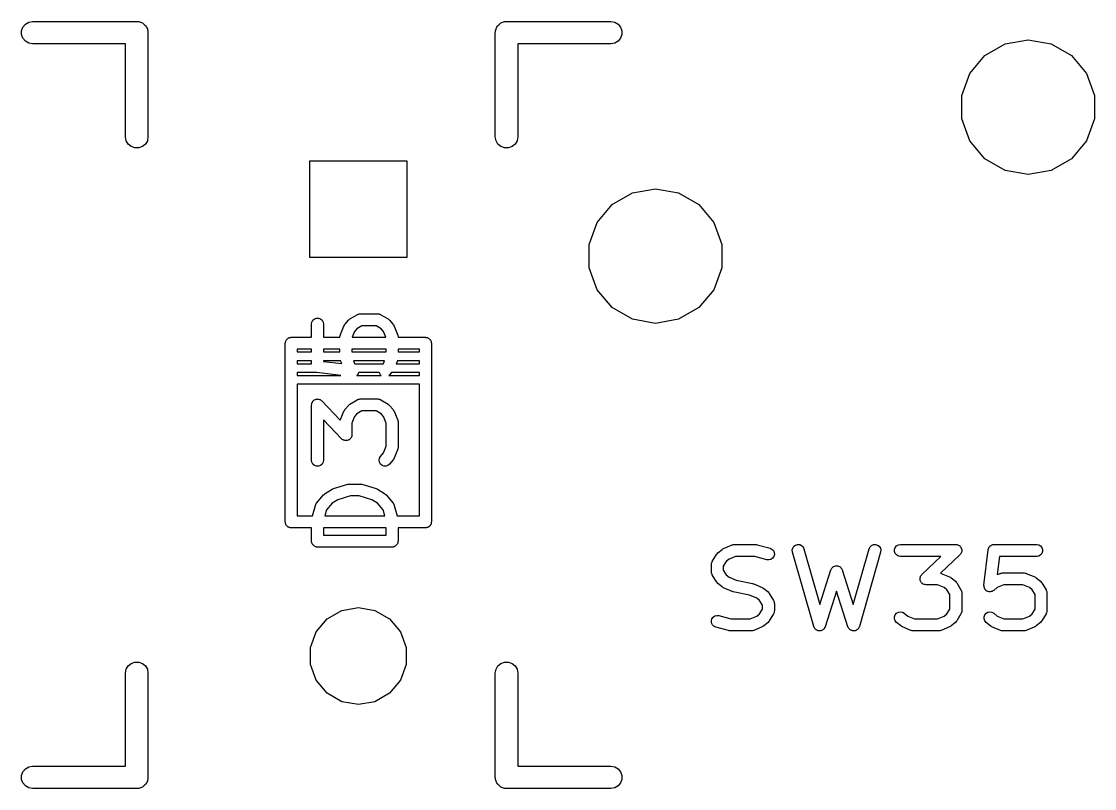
# Model space of a CAD drawing. Extents: x 47 to 330, y -254 to -153.
# Drawn here: x 171.26 to 189.54, y -206.54 to -193.46 of the extents above; entities that cross this region are included whole.
import ezdxf

# ---------------------------------------------------------------- set-up
doc = ezdxf.new("R2010")
doc.units = 0
doc.header["$MEASUREMENT"] = 0
doc.layers.add('BLACK', color=7, linetype='CONTINUOUS')

msp = doc.modelspace()

# ---------------------------------------------------------------- linework, layer by layer
at = {"layer": 'Black'}
for p, q in [((171.382, -193.471), (171.447, -193.459)), ((171.447, -193.459), (173.225, -193.459)), ((173.225, -193.459), (173.241, -193.462)), ((173.241, -193.462), (173.258, -193.462)), ((173.258, -193.462), (173.274, -193.468)), ((179.476, -193.468), (179.492, -193.462)), ((179.492, -193.462), (179.509, -193.462)), ((179.509, -193.462), (179.525, -193.459)), ((179.525, -193.459), (181.303, -193.459)), ((181.303, -193.459), (181.368, -193.471)), ((171.259, -193.617), (171.282, -193.555)), ((171.259, -193.683), (171.259, -193.617)), ((171.282, -193.555), (171.325, -193.504)), ((171.325, -193.504), (171.382, -193.471)), ((173.274, -193.468), (173.29, -193.471)), ((173.29, -193.471), (173.305, -193.479)), ((173.305, -193.479), (173.32, -193.485)), ((173.32, -193.485), (173.333, -193.496)), ((173.333, -193.496), (173.347, -193.504)), ((173.347, -193.504), (173.358, -193.517)), ((173.358, -193.517), (173.371, -193.528)), ((173.371, -193.528), (173.379, -193.542)), ((173.379, -193.542), (173.39, -193.555)), ((173.39, -193.555), (173.396, -193.57)), ((173.396, -193.57), (173.404, -193.585)), ((173.404, -193.585), (173.407, -193.601)), ((173.407, -193.601), (173.413, -193.617)), ((173.413, -193.617), (173.413, -193.634)), ((173.413, -193.634), (173.415, -193.65)), ((179.334, -193.65), (179.337, -193.634)), ((179.337, -193.617), (179.343, -193.601)), ((179.337, -193.634), (179.337, -193.617)), ((179.343, -193.601), (179.346, -193.585)), ((179.346, -193.585), (179.354, -193.57)), ((179.354, -193.57), (179.36, -193.555)), ((179.36, -193.555), (179.371, -193.542)), ((179.371, -193.542), (179.379, -193.528)), ((179.379, -193.528), (179.392, -193.517)), ((179.392, -193.517), (179.403, -193.504)), ((179.403, -193.504), (179.417, -193.496)), ((179.417, -193.496), (179.43, -193.485)), ((179.43, -193.485), (179.445, -193.479)), ((179.445, -193.479), (179.46, -193.471)), ((179.46, -193.471), (179.476, -193.468)), ((181.368, -193.471), (181.425, -193.504)), ((181.425, -193.504), (181.468, -193.555)), ((181.468, -193.555), (181.491, -193.617)), ((181.491, -193.617), (181.491, -193.683)), ((171.282, -193.745), (171.259, -193.683)), ((171.325, -193.796), (171.282, -193.745)), ((171.382, -193.829), (171.325, -193.796)), ((171.447, -193.84), (171.382, -193.829)), ((173.415, -193.65), (173.415, -195.428)), ((179.334, -195.428), (179.334, -193.65)), ((181.368, -193.829), (181.303, -193.84)), ((181.425, -193.796), (181.368, -193.829)), ((181.468, -193.745), (181.425, -193.796)), ((181.491, -193.683), (181.468, -193.745)), ((188.023, -193.842), (188.415, -193.773)), ((188.415, -193.773), (188.807, -193.842)), ((173.034, -193.84), (171.447, -193.84)), ((173.034, -195.428), (173.034, -193.84)), ((181.303, -193.84), (179.715, -193.84)), ((179.715, -193.84), (179.715, -195.428)), ((187.677, -194.041), (188.023, -193.842)), ((188.807, -193.842), (189.153, -194.041)), ((187.421, -194.346), (187.677, -194.041)), ((189.153, -194.041), (189.409, -194.346)), ((187.285, -194.721), (187.421, -194.346)), ((189.409, -194.346), (189.545, -194.721)), ((187.285, -195.119), (187.285, -194.721)), ((189.545, -194.721), (189.545, -195.119)), ((187.421, -195.494), (187.285, -195.119)), ((189.545, -195.119), (189.409, -195.494)), ((173.046, -195.493), (173.034, -195.428)), ((173.415, -195.428), (173.404, -195.493)), ((179.346, -195.493), (179.334, -195.428)), ((179.715, -195.428), (179.704, -195.493)), ((173.079, -195.55), (173.046, -195.493)), ((173.13, -195.593), (173.079, -195.55)), ((173.192, -195.616), (173.13, -195.593)), ((173.258, -195.616), (173.192, -195.616)), ((173.32, -195.593), (173.258, -195.616)), ((173.371, -195.55), (173.32, -195.593)), ((173.404, -195.493), (173.371, -195.55)), ((179.379, -195.55), (179.346, -195.493)), ((179.43, -195.593), (179.379, -195.55)), ((179.492, -195.616), (179.43, -195.593)), ((179.558, -195.616), (179.492, -195.616)), ((179.62, -195.593), (179.558, -195.616)), ((179.671, -195.55), (179.62, -195.593)), ((179.704, -195.493), (179.671, -195.55)), ((187.677, -195.799), (187.421, -195.494)), ((189.409, -195.494), (189.153, -195.799)), ((176.174, -197.486), (176.174, -195.834)), ((176.174, -195.834), (177.826, -195.834)), ((177.826, -195.834), (177.826, -197.486)), ((188.023, -195.998), (187.677, -195.799)), ((189.153, -195.799), (188.807, -195.998)), ((188.415, -196.067), (188.023, -195.998)), ((188.807, -195.998), (188.415, -196.067)), ((181.327, -196.581), (181.673, -196.382)), ((181.673, -196.382), (182.065, -196.313)), ((182.065, -196.313), (182.457, -196.382)), ((182.457, -196.382), (182.803, -196.581)), ((181.071, -196.886), (181.327, -196.581)), ((182.803, -196.581), (183.059, -196.886)), ((180.935, -197.261), (181.071, -196.886)), ((183.059, -196.886), (183.195, -197.261)), ((180.935, -197.659), (180.935, -197.261)), ((183.195, -197.261), (183.195, -197.659)), ((177.826, -197.486), (176.174, -197.486)), ((181.071, -198.034), (180.935, -197.659)), ((183.195, -197.659), (183.059, -198.034)), ((181.327, -198.339), (181.071, -198.034)), ((183.059, -198.034), (182.803, -198.339)), ((181.673, -198.538), (181.327, -198.339)), ((182.803, -198.339), (182.457, -198.538)), ((176.203, -198.619), (176.209, -198.585)), ((176.209, -198.585), (176.227, -198.554)), ((176.227, -198.554), (176.254, -198.531)), ((176.254, -198.531), (176.287, -198.519)), ((176.287, -198.519), (176.322, -198.519)), ((176.322, -198.519), (176.355, -198.531)), ((176.355, -198.531), (176.382, -198.554)), ((176.382, -198.554), (176.4, -198.585)), ((176.4, -198.585), (176.406, -198.619)), ((176.771, -198.627), (176.831, -198.554)), ((176.831, -198.554), (176.844, -198.543)), ((176.844, -198.543), (176.857, -198.532)), ((176.857, -198.532), (176.978, -198.46)), ((176.978, -198.46), (176.987, -198.456)), ((176.987, -198.456), (176.995, -198.451)), ((176.995, -198.451), (177.003, -198.45)), ((177.003, -198.45), (177.011, -198.447)), ((177.011, -198.447), (177.021, -198.447)), ((177.021, -198.447), (177.03, -198.445)), ((177.03, -198.445), (177.333, -198.445)), ((177.333, -198.445), (177.342, -198.447)), ((177.342, -198.447), (177.352, -198.447)), ((177.352, -198.447), (177.359, -198.45)), ((177.359, -198.45), (177.367, -198.451)), ((177.367, -198.451), (177.376, -198.456)), ((177.376, -198.456), (177.385, -198.46)), ((177.385, -198.46), (177.506, -198.532)), ((177.506, -198.532), (177.519, -198.543)), ((177.519, -198.543), (177.532, -198.554)), ((177.532, -198.554), (177.592, -198.627)), ((182.065, -198.607), (181.673, -198.538)), ((182.457, -198.538), (182.065, -198.607)), ((176.203, -198.844), (176.203, -198.619)), ((176.406, -198.619), (176.406, -198.844)), ((176.695, -198.798), (176.755, -198.653)), ((176.755, -198.653), (176.763, -198.64)), ((176.763, -198.64), (176.771, -198.627)), ((176.937, -198.745), (176.895, -198.844)), ((176.976, -198.698), (176.937, -198.745)), ((177.058, -198.648), (176.976, -198.698)), ((177.304, -198.648), (177.058, -198.648)), ((177.387, -198.698), (177.304, -198.648)), ((177.426, -198.745), (177.387, -198.698)), ((177.467, -198.844), (177.426, -198.745)), ((177.592, -198.627), (177.6, -198.64)), ((177.6, -198.64), (177.608, -198.653)), ((177.608, -198.653), (177.668, -198.798)), ((175.755, -198.946), (175.757, -198.937)), ((175.755, -201.994), (175.755, -198.946)), ((175.757, -198.928), (175.76, -198.92)), ((175.757, -198.937), (175.757, -198.928)), ((175.76, -198.92), (175.762, -198.911)), ((175.762, -198.911), (175.766, -198.904)), ((175.766, -198.904), (175.769, -198.895)), ((175.769, -198.895), (175.775, -198.888)), ((175.775, -198.888), (175.779, -198.881)), ((175.779, -198.881), (175.786, -198.875)), ((175.786, -198.875), (175.792, -198.868)), ((175.792, -198.868), (175.799, -198.864)), ((175.799, -198.864), (175.806, -198.858)), ((175.806, -198.858), (175.815, -198.855)), ((175.815, -198.855), (175.822, -198.851)), ((175.822, -198.851), (175.831, -198.849)), ((175.831, -198.849), (175.839, -198.846)), ((175.839, -198.846), (175.848, -198.846)), ((175.848, -198.846), (175.857, -198.844)), ((175.857, -198.844), (176.203, -198.844)), ((176.406, -198.844), (176.687, -198.844)), ((176.687, -198.832), (176.69, -198.818)), ((176.687, -198.835), (176.687, -198.832)), ((176.687, -198.837), (176.687, -198.835)), ((176.687, -198.844), (176.687, -198.837)), ((176.69, -198.818), (176.693, -198.802)), ((176.693, -198.802), (176.694, -198.8)), ((176.694, -198.8), (176.695, -198.798)), ((176.895, -198.844), (177.467, -198.844)), ((177.668, -198.798), (177.669, -198.8)), ((177.669, -198.8), (177.67, -198.802)), ((177.67, -198.802), (177.673, -198.818)), ((177.673, -198.818), (177.676, -198.832)), ((177.676, -198.832), (177.676, -198.835)), ((177.676, -198.835), (177.676, -198.837)), ((177.676, -198.837), (177.676, -198.844)), ((177.676, -198.844), (178.143, -198.844)), ((178.143, -198.844), (178.152, -198.846)), ((178.152, -198.846), (178.161, -198.846)), ((178.161, -198.846), (178.169, -198.849)), ((178.169, -198.849), (178.178, -198.851)), ((178.178, -198.851), (178.185, -198.855)), ((178.185, -198.855), (178.194, -198.858)), ((178.194, -198.858), (178.201, -198.864)), ((178.201, -198.864), (178.208, -198.868)), ((178.208, -198.868), (178.214, -198.875)), ((178.214, -198.875), (178.221, -198.881)), ((178.221, -198.881), (178.225, -198.888)), ((178.225, -198.888), (178.231, -198.895)), ((178.231, -198.895), (178.234, -198.904)), ((178.234, -198.904), (178.238, -198.911)), ((178.238, -198.911), (178.24, -198.92)), ((178.24, -198.92), (178.243, -198.928)), ((178.243, -198.928), (178.243, -198.937)), ((178.243, -198.937), (178.245, -198.946)), ((178.245, -198.946), (178.245, -201.994)), ((176.203, -199.048), (175.959, -199.048)), ((175.959, -199.048), (175.959, -199.095)), ((175.959, -199.095), (176, -199.095)), ((176, -199.095), (176.203, -199.095)), ((176.203, -199.095), (176.203, -199.048)), ((176.406, -199.048), (176.406, -199.095)), ((176.687, -199.048), (176.406, -199.048)), ((176.406, -199.095), (176.687, -199.095)), ((176.687, -199.095), (176.687, -199.048)), ((176.89, -199.048), (176.89, -199.095)), ((177.473, -199.048), (176.89, -199.048)), ((176.89, -199.095), (177.473, -199.095)), ((177.473, -199.095), (177.473, -199.048)), ((177.676, -199.048), (177.676, -199.095)), ((178.041, -199.048), (177.676, -199.048)), ((177.676, -199.095), (178.041, -199.095)), ((178.041, -199.095), (178.041, -199.048)), ((176, -199.245), (175.959, -199.245)), ((175.959, -199.245), (175.959, -199.295)), ((175.959, -199.295), (176.203, -199.295)), ((176.203, -199.245), (176, -199.245)), ((176.203, -199.295), (176.203, -199.245)), ((176.406, -199.245), (176.406, -199.255)), ((176.697, -199.245), (176.406, -199.245)), ((176.406, -199.255), (176.717, -199.292)), ((176.717, -199.292), (176.697, -199.245)), ((176.917, -199.245), (176.937, -199.292)), ((177.446, -199.245), (176.917, -199.245)), ((176.937, -199.292), (176.939, -199.295)), ((176.939, -199.295), (177.424, -199.295)), ((177.424, -199.295), (177.426, -199.292)), ((177.426, -199.292), (177.446, -199.245)), ((177.666, -199.245), (177.645, -199.295)), ((177.645, -199.295), (178.041, -199.295)), ((178.041, -199.245), (177.666, -199.245)), ((178.041, -199.295), (178.041, -199.245)), ((175.959, -199.445), (175.959, -199.495)), ((176.286, -199.445), (175.959, -199.445)), ((175.959, -199.495), (176.701, -199.495)), ((176.287, -199.445), (176.286, -199.445)), ((176.29, -199.445), (176.287, -199.445)), ((176.292, -199.446), (176.29, -199.445)), ((176.701, -199.495), (176.292, -199.446)), ((176.976, -199.493), (176.973, -199.495)), ((176.973, -199.495), (177.39, -199.495)), ((176.987, -199.483), (176.976, -199.493)), ((176.988, -199.481), (176.987, -199.483)), ((176.991, -199.479), (176.988, -199.481)), ((176.997, -199.465), (176.991, -199.479)), ((177.005, -199.453), (176.997, -199.465)), ((177.007, -199.447), (177.005, -199.45)), ((177.005, -199.45), (177.005, -199.453)), ((177.007, -199.445), (177.007, -199.447)), ((177.357, -199.445), (177.007, -199.445)), ((177.358, -199.453), (177.357, -199.445)), ((177.376, -199.483), (177.358, -199.453)), ((177.39, -199.495), (177.376, -199.483)), ((177.532, -199.483), (177.517, -199.495)), ((177.517, -199.495), (178.041, -199.495)), ((177.563, -199.445), (177.532, -199.483)), ((178.041, -199.445), (177.563, -199.445)), ((178.041, -199.495), (178.041, -199.445)), ((175.959, -199.645), (175.959, -201.892)), ((178.041, -199.645), (175.959, -199.645)), ((178.041, -201.892), (178.041, -199.645)), ((176.203, -199.998), (176.205, -199.984)), ((176.203, -200.942), (176.203, -199.998)), ((176.205, -199.984), (176.207, -199.97)), ((176.207, -199.97), (176.208, -199.967)), ((176.208, -199.967), (176.209, -199.964)), ((176.209, -199.964), (176.216, -199.951)), ((176.216, -199.951), (176.223, -199.938)), ((176.223, -199.938), (176.225, -199.936)), ((176.225, -199.936), (176.227, -199.933)), ((176.227, -199.933), (176.238, -199.924)), ((176.238, -199.924), (176.248, -199.914)), ((176.248, -199.914), (176.251, -199.912)), ((176.251, -199.912), (176.254, -199.91)), ((176.254, -199.91), (176.267, -199.905)), ((176.267, -199.905), (176.281, -199.9)), ((176.281, -199.9), (176.284, -199.899)), ((176.284, -199.899), (176.287, -199.898)), ((176.287, -199.898), (176.301, -199.898)), ((176.301, -199.898), (176.316, -199.897)), ((176.316, -199.897), (176.319, -199.898)), ((176.319, -199.898), (176.322, -199.898)), ((176.322, -199.898), (176.336, -199.903)), ((176.336, -199.903), (176.35, -199.907)), ((176.35, -199.907), (176.352, -199.909)), ((176.352, -199.909), (176.355, -199.91)), ((176.355, -199.91), (176.366, -199.92)), ((176.366, -199.92), (176.378, -199.928)), ((176.378, -199.928), (176.692, -200.258)), ((176.771, -200.078), (176.831, -200.006)), ((176.831, -200.006), (176.844, -199.995)), ((176.844, -199.995), (176.857, -199.984)), ((176.857, -199.984), (176.978, -199.911)), ((176.978, -199.911), (176.987, -199.908)), ((176.987, -199.908), (176.995, -199.903)), ((176.995, -199.903), (177.003, -199.901)), ((177.003, -199.901), (177.011, -199.899)), ((177.011, -199.899), (177.021, -199.898)), ((177.021, -199.898), (177.03, -199.897)), ((177.03, -199.897), (177.333, -199.897)), ((177.333, -199.897), (177.342, -199.898)), ((177.342, -199.898), (177.352, -199.899)), ((177.352, -199.899), (177.359, -199.901)), ((177.359, -199.901), (177.367, -199.903)), ((177.367, -199.903), (177.376, -199.908)), ((177.376, -199.908), (177.385, -199.911)), ((177.385, -199.911), (177.506, -199.984)), ((177.506, -199.984), (177.519, -199.995)), ((177.519, -199.995), (177.532, -200.006)), ((177.532, -200.006), (177.592, -200.078)), ((176.695, -200.249), (176.755, -200.104)), ((176.755, -200.104), (176.763, -200.092)), ((176.763, -200.092), (176.771, -200.078)), ((176.937, -200.197), (176.89, -200.309)), ((176.976, -200.149), (176.937, -200.197)), ((177.058, -200.1), (176.976, -200.149)), ((177.304, -200.1), (177.058, -200.1)), ((177.387, -200.149), (177.304, -200.1)), ((177.426, -200.197), (177.387, -200.149)), ((177.473, -200.309), (177.426, -200.197)), ((177.592, -200.078), (177.6, -200.092)), ((177.6, -200.092), (177.608, -200.104)), ((177.608, -200.104), (177.668, -200.249)), ((176.715, -200.576), (176.406, -200.252)), ((176.406, -200.252), (176.406, -200.942)), ((176.692, -200.258), (176.693, -200.254)), ((176.693, -200.254), (176.694, -200.252)), ((176.694, -200.252), (176.695, -200.249)), ((176.89, -200.309), (176.89, -200.506)), ((177.473, -200.704), (177.473, -200.309)), ((177.668, -200.249), (177.669, -200.252)), ((177.669, -200.252), (177.67, -200.254)), ((177.67, -200.254), (177.673, -200.269)), ((177.673, -200.269), (177.676, -200.284)), ((177.676, -200.284), (177.676, -200.286)), ((177.676, -200.286), (177.676, -200.289)), ((177.676, -200.289), (177.676, -200.724)), ((176.726, -200.585), (176.715, -200.576)), ((176.738, -200.594), (176.726, -200.585)), ((176.741, -200.595), (176.738, -200.594)), ((176.743, -200.597), (176.741, -200.595)), ((176.757, -200.601), (176.743, -200.597)), ((176.839, -200.594), (176.826, -200.599)), ((176.842, -200.592), (176.839, -200.594)), ((176.845, -200.591), (176.842, -200.592)), ((176.855, -200.581), (176.845, -200.591)), ((176.866, -200.572), (176.855, -200.581)), ((176.868, -200.569), (176.866, -200.572)), ((176.87, -200.567), (176.868, -200.569)), ((176.877, -200.554), (176.87, -200.567)), ((176.884, -200.541), (176.877, -200.554)), ((176.886, -200.535), (176.884, -200.538)), ((176.884, -200.538), (176.884, -200.541)), ((176.887, -200.521), (176.886, -200.535)), ((176.89, -200.506), (176.887, -200.521)), ((176.771, -200.606), (176.757, -200.601)), ((176.774, -200.606), (176.771, -200.606)), ((176.777, -200.607), (176.774, -200.606)), ((176.791, -200.606), (176.777, -200.607)), ((176.806, -200.606), (176.791, -200.606)), ((176.809, -200.605), (176.806, -200.606)), ((176.812, -200.605), (176.809, -200.605)), ((176.826, -200.599), (176.812, -200.605)), ((177.426, -200.816), (177.473, -200.704)), ((177.668, -200.763), (177.608, -200.908)), ((177.669, -200.761), (177.668, -200.763)), ((177.67, -200.759), (177.669, -200.761)), ((177.673, -200.744), (177.67, -200.759)), ((177.676, -200.729), (177.673, -200.744)), ((177.676, -200.724), (177.676, -200.726)), ((177.676, -200.726), (177.676, -200.729)), ((176.209, -200.976), (176.203, -200.942)), ((176.406, -200.942), (176.4, -200.976)), ((177.352, -200.942), (177.358, -200.907)), ((177.358, -200.977), (177.352, -200.942)), ((177.358, -200.907), (177.376, -200.877)), ((177.376, -200.877), (177.426, -200.816)), ((177.592, -200.934), (177.532, -201.007)), ((177.6, -200.921), (177.592, -200.934)), ((177.608, -200.908), (177.6, -200.921)), ((176.227, -201.007), (176.209, -200.976)), ((176.254, -201.03), (176.227, -201.007)), ((176.287, -201.042), (176.254, -201.03)), ((176.322, -201.042), (176.287, -201.042)), ((176.355, -201.03), (176.322, -201.042)), ((176.382, -201.007), (176.355, -201.03)), ((176.4, -200.976), (176.382, -201.007)), ((177.376, -201.007), (177.358, -200.977)), ((177.403, -201.03), (177.376, -201.007)), ((177.436, -201.042), (177.403, -201.03)), ((177.472, -201.042), (177.436, -201.042)), ((177.505, -201.03), (177.472, -201.042)), ((177.532, -201.007), (177.505, -201.03)), ((176.421, -201.519), (176.434, -201.508)), ((176.434, -201.508), (176.555, -201.435)), ((176.555, -201.435), (176.566, -201.431)), ((176.566, -201.431), (176.578, -201.425)), ((176.578, -201.425), (176.82, -201.352)), ((176.82, -201.352), (176.834, -201.351)), ((176.834, -201.351), (176.849, -201.348)), ((176.849, -201.348), (177.03, -201.348)), ((177.03, -201.348), (177.045, -201.351)), ((177.045, -201.351), (177.059, -201.352)), ((177.059, -201.352), (177.301, -201.425)), ((177.301, -201.425), (177.313, -201.431)), ((177.313, -201.431), (177.324, -201.435)), ((177.324, -201.435), (177.445, -201.508)), ((177.445, -201.508), (177.458, -201.519)), ((176.269, -201.706), (176.276, -201.694)), ((176.276, -201.694), (176.282, -201.681)), ((176.282, -201.681), (176.285, -201.678)), ((176.285, -201.678), (176.287, -201.675)), ((176.287, -201.675), (176.408, -201.53)), ((176.408, -201.53), (176.421, -201.519)), ((176.553, -201.673), (176.457, -201.788)), ((176.648, -201.616), (176.553, -201.673)), ((176.864, -201.551), (176.648, -201.616)), ((177.015, -201.551), (176.864, -201.551)), ((177.231, -201.616), (177.015, -201.551)), ((177.326, -201.673), (177.231, -201.616)), ((177.422, -201.788), (177.326, -201.673)), ((177.458, -201.519), (177.471, -201.53)), ((177.471, -201.53), (177.592, -201.675)), ((177.592, -201.675), (177.594, -201.678)), ((177.594, -201.678), (177.597, -201.681)), ((177.597, -201.681), (177.603, -201.694)), ((177.603, -201.694), (177.61, -201.706)), ((176.217, -201.892), (176.267, -201.713)), ((176.267, -201.713), (176.269, -201.709)), ((176.269, -201.709), (176.269, -201.706)), ((176.457, -201.788), (176.428, -201.892)), ((177.451, -201.892), (177.422, -201.788)), ((177.61, -201.706), (177.61, -201.709)), ((177.61, -201.709), (177.612, -201.713)), ((177.612, -201.713), (177.662, -201.892)), ((175.757, -202.003), (175.755, -201.994)), ((175.757, -202.012), (175.757, -202.003)), ((175.76, -202.02), (175.757, -202.012)), ((175.762, -202.029), (175.76, -202.02)), ((175.766, -202.036), (175.762, -202.029)), ((175.769, -202.045), (175.766, -202.036)), ((175.775, -202.052), (175.769, -202.045)), ((175.779, -202.059), (175.775, -202.052)), ((175.786, -202.065), (175.779, -202.059)), ((175.959, -201.892), (176.217, -201.892)), ((176.428, -201.892), (177.451, -201.892)), ((177.662, -201.892), (178.041, -201.892)), ((178.221, -202.059), (178.214, -202.065)), ((178.225, -202.052), (178.221, -202.059)), ((178.231, -202.045), (178.225, -202.052)), ((178.234, -202.036), (178.231, -202.045)), ((178.238, -202.029), (178.234, -202.036)), ((178.24, -202.02), (178.238, -202.029)), ((178.243, -202.012), (178.24, -202.02)), ((178.245, -201.994), (178.243, -202.003)), ((178.243, -202.003), (178.243, -202.012)), ((175.792, -202.072), (175.786, -202.065)), ((175.799, -202.076), (175.792, -202.072)), ((175.806, -202.082), (175.799, -202.076)), ((175.815, -202.085), (175.806, -202.082)), ((175.822, -202.089), (175.815, -202.085)), ((175.831, -202.091), (175.822, -202.089)), ((175.839, -202.094), (175.831, -202.091)), ((175.848, -202.094), (175.839, -202.094)), ((175.857, -202.096), (175.848, -202.094)), ((176.203, -202.096), (175.857, -202.096)), ((176.203, -202.321), (176.203, -202.096)), ((176.406, -202.096), (176.406, -202.219)), ((177.473, -202.096), (176.406, -202.096)), ((176.406, -202.219), (177.473, -202.219)), ((177.473, -202.219), (177.473, -202.096)), ((178.143, -202.096), (177.676, -202.096)), ((177.676, -202.096), (177.676, -202.321)), ((178.152, -202.094), (178.143, -202.096)), ((178.161, -202.094), (178.152, -202.094)), ((178.169, -202.091), (178.161, -202.094)), ((178.178, -202.089), (178.169, -202.091)), ((178.185, -202.085), (178.178, -202.089)), ((178.194, -202.082), (178.185, -202.085)), ((178.201, -202.076), (178.194, -202.082)), ((178.208, -202.072), (178.201, -202.076)), ((178.214, -202.065), (178.208, -202.072)), ((176.204, -202.329), (176.203, -202.321)), ((176.204, -202.338), (176.204, -202.329)), ((176.208, -202.347), (176.204, -202.338)), ((176.209, -202.355), (176.208, -202.347)), ((176.213, -202.363), (176.209, -202.355)), ((176.217, -202.371), (176.213, -202.363)), ((176.222, -202.378), (176.217, -202.371)), ((176.227, -202.386), (176.222, -202.378)), ((176.234, -202.392), (176.227, -202.386)), ((176.239, -202.398), (176.234, -202.392)), ((176.247, -202.403), (176.239, -202.398)), ((176.254, -202.409), (176.247, -202.403)), ((176.262, -202.412), (176.254, -202.409)), ((176.27, -202.416), (176.262, -202.412)), ((176.279, -202.418), (176.27, -202.416)), ((176.287, -202.421), (176.279, -202.418)), ((176.296, -202.421), (176.287, -202.421)), ((176.305, -202.422), (176.296, -202.421)), ((177.575, -202.422), (176.305, -202.422)), ((177.583, -202.421), (177.575, -202.422)), ((177.592, -202.421), (177.583, -202.421)), ((177.601, -202.418), (177.592, -202.421)), ((177.609, -202.416), (177.601, -202.418)), ((177.617, -202.412), (177.609, -202.416)), ((177.625, -202.409), (177.617, -202.412)), ((177.632, -202.403), (177.625, -202.409)), ((177.64, -202.398), (177.632, -202.403)), ((177.646, -202.392), (177.64, -202.398)), ((177.652, -202.386), (177.646, -202.392)), ((177.657, -202.378), (177.652, -202.386)), ((177.663, -202.371), (177.657, -202.378)), ((177.666, -202.363), (177.663, -202.371)), ((177.67, -202.355), (177.666, -202.363)), ((177.672, -202.347), (177.67, -202.355)), ((177.675, -202.338), (177.672, -202.347)), ((177.676, -202.321), (177.675, -202.329)), ((177.675, -202.329), (177.675, -202.338)), ((183.223, -202.446), (183.368, -202.386)), ((183.368, -202.386), (183.371, -202.385)), ((183.371, -202.385), (183.373, -202.384)), ((183.373, -202.384), (183.388, -202.381)), ((183.388, -202.381), (183.403, -202.378)), ((183.403, -202.378), (183.405, -202.378)), ((183.405, -202.378), (183.408, -202.378)), ((183.408, -202.378), (183.77, -202.378)), ((183.77, -202.378), (183.784, -202.38)), ((183.784, -202.38), (183.798, -202.382)), ((183.798, -202.382), (184.015, -202.442)), ((184.403, -202.438), (184.423, -202.409)), ((184.423, -202.409), (184.452, -202.388)), ((184.452, -202.388), (184.486, -202.378)), ((184.486, -202.378), (184.521, -202.381)), ((184.521, -202.381), (184.553, -202.395)), ((184.553, -202.395), (184.578, -202.42)), ((184.578, -202.42), (184.594, -202.452)), ((185.705, -202.452), (185.72, -202.42)), ((185.72, -202.42), (185.746, -202.395)), ((185.746, -202.395), (185.778, -202.381)), ((185.778, -202.381), (185.813, -202.378)), ((185.813, -202.378), (185.847, -202.388)), ((185.847, -202.388), (185.875, -202.409)), ((185.875, -202.409), (185.895, -202.438)), ((186.15, -202.429), (186.173, -202.402)), ((186.173, -202.402), (186.203, -202.384)), ((186.203, -202.384), (186.238, -202.378)), ((186.238, -202.378), (187.181, -202.378)), ((187.181, -202.378), (187.196, -202.38)), ((187.196, -202.38), (187.21, -202.382)), ((187.21, -202.382), (187.213, -202.383)), ((187.213, -202.383), (187.216, -202.384)), ((187.216, -202.384), (187.229, -202.391)), ((187.229, -202.391), (187.242, -202.398)), ((187.242, -202.398), (187.244, -202.4)), ((187.244, -202.4), (187.247, -202.402)), ((187.247, -202.402), (187.256, -202.413)), ((187.256, -202.413), (187.266, -202.423)), ((187.266, -202.423), (187.267, -202.426)), ((187.267, -202.426), (187.269, -202.429)), ((187.746, -202.429), (187.756, -202.417)), ((187.756, -202.417), (187.765, -202.405)), ((187.765, -202.405), (187.767, -202.404)), ((187.767, -202.404), (187.769, -202.402)), ((187.769, -202.402), (187.782, -202.394)), ((187.782, -202.394), (187.794, -202.386)), ((187.794, -202.386), (187.797, -202.385)), ((187.797, -202.385), (187.8, -202.384)), ((187.8, -202.384), (187.814, -202.381)), ((187.814, -202.381), (187.829, -202.378)), ((187.829, -202.378), (187.832, -202.378)), ((187.832, -202.378), (187.834, -202.378)), ((187.834, -202.378), (188.56, -202.378)), ((188.56, -202.378), (188.595, -202.384)), ((188.595, -202.384), (188.625, -202.402)), ((188.625, -202.402), (188.648, -202.429)), ((183.03, -202.669), (183.103, -202.548)), ((183.103, -202.548), (183.114, -202.535)), ((183.114, -202.535), (183.125, -202.522)), ((183.125, -202.522), (183.197, -202.462)), ((183.197, -202.462), (183.211, -202.454)), ((183.211, -202.454), (183.223, -202.446)), ((183.428, -202.581), (183.316, -202.628)), ((183.757, -202.581), (183.428, -202.581)), ((183.961, -202.638), (183.757, -202.581)), ((184.015, -202.442), (184.047, -202.457)), ((184.047, -202.457), (184.072, -202.482)), ((184.08, -202.584), (184.059, -202.612)), ((184.072, -202.482), (184.087, -202.515)), ((184.089, -202.55), (184.08, -202.584)), ((184.087, -202.515), (184.089, -202.55)), ((184.395, -202.472), (184.403, -202.438)), ((184.398, -202.507), (184.395, -202.472)), ((184.761, -203.777), (184.398, -202.507)), ((184.594, -202.452), (184.865, -203.399)), ((185.434, -203.399), (185.705, -202.452)), ((185.9, -202.507), (185.537, -203.777)), ((185.895, -202.438), (185.904, -202.472)), ((185.904, -202.472), (185.9, -202.507)), ((186.138, -202.462), (186.15, -202.429)), ((186.138, -202.497), (186.138, -202.462)), ((186.15, -202.53), (186.138, -202.497)), ((186.173, -202.557), (186.15, -202.53)), ((186.203, -202.575), (186.173, -202.557)), ((186.238, -202.581), (186.203, -202.575)), ((186.927, -202.581), (186.238, -202.581)), ((186.603, -202.89), (186.927, -202.581)), ((187.251, -202.553), (186.922, -202.867)), ((187.26, -202.541), (187.251, -202.553)), ((187.269, -202.53), (187.26, -202.541)), ((187.269, -202.429), (187.274, -202.442)), ((187.27, -202.527), (187.269, -202.53)), ((187.272, -202.525), (187.27, -202.527)), ((187.276, -202.511), (187.272, -202.525)), ((187.274, -202.442), (187.28, -202.456)), ((187.281, -202.497), (187.276, -202.511)), ((187.28, -202.456), (187.28, -202.459)), ((187.28, -202.459), (187.281, -202.462)), ((187.281, -202.462), (187.281, -202.476)), ((187.281, -202.476), (187.282, -202.491)), ((187.282, -202.491), (187.281, -202.494)), ((187.281, -202.494), (187.281, -202.497)), ((187.661, -203.072), (187.734, -202.467)), ((187.734, -202.462), (187.739, -202.448)), ((187.734, -202.465), (187.734, -202.462)), ((187.734, -202.467), (187.734, -202.465)), ((187.739, -202.448), (187.744, -202.434)), ((187.744, -202.434), (187.745, -202.431)), ((187.745, -202.431), (187.746, -202.429)), ((187.925, -202.581), (187.887, -202.892)), ((188.56, -202.581), (187.925, -202.581)), ((188.595, -202.575), (188.56, -202.581)), ((188.625, -202.557), (188.595, -202.575)), ((188.648, -202.53), (188.625, -202.557)), ((188.648, -202.429), (188.66, -202.462)), ((188.66, -202.497), (188.648, -202.53)), ((188.66, -202.462), (188.66, -202.497)), ((183.016, -202.721), (183.017, -202.712)), ((183.016, -202.842), (183.016, -202.721)), ((183.017, -202.712), (183.018, -202.702)), ((183.018, -202.702), (183.02, -202.695)), ((183.02, -202.695), (183.022, -202.687)), ((183.022, -202.687), (183.027, -202.678)), ((183.027, -202.678), (183.03, -202.669)), ((183.268, -202.668), (183.219, -202.75)), ((183.219, -202.75), (183.219, -202.814)), ((183.316, -202.628), (183.268, -202.668)), ((183.996, -202.641), (183.961, -202.638)), ((184.03, -202.632), (183.996, -202.641)), ((184.059, -202.612), (184.03, -202.632)), ((185.063, -202.792), (185.069, -202.78)), ((185.069, -202.78), (185.072, -202.777)), ((185.072, -202.777), (185.074, -202.774)), ((185.074, -202.774), (185.085, -202.766)), ((185.085, -202.766), (185.095, -202.756)), ((185.095, -202.756), (185.099, -202.755)), ((185.099, -202.755), (185.102, -202.752)), ((185.102, -202.752), (185.115, -202.748)), ((185.115, -202.748), (185.128, -202.743)), ((185.128, -202.743), (185.132, -202.743)), ((185.132, -202.743), (185.136, -202.742)), ((185.136, -202.742), (185.149, -202.742)), ((185.149, -202.742), (185.163, -202.742)), ((185.163, -202.742), (185.167, -202.743)), ((185.167, -202.743), (185.171, -202.743)), ((185.171, -202.743), (185.184, -202.748)), ((185.184, -202.748), (185.197, -202.752)), ((185.197, -202.752), (185.2, -202.755)), ((185.2, -202.755), (185.204, -202.756)), ((185.204, -202.756), (185.214, -202.766)), ((185.214, -202.766), (185.224, -202.774)), ((185.224, -202.774), (185.227, -202.777)), ((185.227, -202.777), (185.23, -202.78)), ((185.23, -202.78), (185.236, -202.792)), ((183.017, -202.852), (183.016, -202.842)), ((183.018, -202.862), (183.017, -202.852)), ((183.02, -202.869), (183.018, -202.862)), ((183.022, -202.877), (183.02, -202.869)), ((183.027, -202.886), (183.022, -202.877)), ((183.03, -202.895), (183.027, -202.886)), ((183.103, -203.016), (183.03, -202.895)), ((183.219, -202.814), (183.268, -202.896)), ((183.268, -202.896), (183.316, -202.936)), ((183.316, -202.936), (183.438, -202.987)), ((184.865, -203.399), (185.053, -202.811)), ((185.053, -202.811), (185.054, -202.808)), ((185.054, -202.808), (185.055, -202.804)), ((185.055, -202.804), (185.063, -202.792)), ((185.236, -202.792), (185.243, -202.804)), ((185.243, -202.804), (185.244, -202.808)), ((185.244, -202.808), (185.246, -202.811)), ((185.246, -202.811), (185.434, -203.399)), ((186.572, -202.952), (186.573, -202.949)), ((186.573, -202.966), (186.572, -202.952)), ((186.573, -202.946), (186.578, -202.932)), ((186.573, -202.949), (186.573, -202.946)), ((186.573, -202.981), (186.573, -202.966)), ((186.578, -202.932), (186.582, -202.918)), ((186.582, -202.918), (186.584, -202.916)), ((186.584, -202.916), (186.585, -202.913)), ((186.585, -202.913), (186.595, -202.901)), ((186.595, -202.901), (186.603, -202.89)), ((186.922, -202.867), (186.926, -202.868)), ((186.926, -202.868), (186.928, -202.869)), ((186.928, -202.869), (186.93, -202.87)), ((186.93, -202.87), (187.075, -202.93)), ((187.075, -202.93), (187.088, -202.938)), ((187.088, -202.938), (187.101, -202.946)), ((187.101, -202.946), (187.174, -203.006)), ((187.887, -202.892), (187.94, -202.87)), ((187.94, -202.87), (187.943, -202.869)), ((187.943, -202.869), (187.945, -202.868)), ((187.945, -202.868), (187.96, -202.865)), ((187.96, -202.865), (187.975, -202.862)), ((187.975, -202.862), (187.977, -202.862)), ((187.977, -202.862), (187.98, -202.862)), ((187.98, -202.862), (188.342, -202.862)), ((188.342, -202.862), (188.345, -202.862)), ((188.345, -202.862), (188.347, -202.862)), ((188.347, -202.862), (188.362, -202.865)), ((188.362, -202.865), (188.377, -202.868)), ((188.377, -202.868), (188.379, -202.869)), ((188.379, -202.869), (188.382, -202.87)), ((188.382, -202.87), (188.527, -202.93)), ((188.527, -202.93), (188.539, -202.938)), ((188.539, -202.938), (188.553, -202.946)), ((188.553, -202.946), (188.625, -203.006)), ((183.114, -203.028), (183.103, -203.016)), ((183.125, -203.041), (183.114, -203.028)), ((183.197, -203.102), (183.125, -203.041)), ((183.211, -203.109), (183.197, -203.102)), ((183.223, -203.118), (183.211, -203.109)), ((183.368, -203.178), (183.223, -203.118)), ((183.438, -202.987), (183.719, -203.045)), ((183.719, -203.045), (183.728, -203.049)), ((183.728, -203.049), (183.737, -203.051)), ((183.737, -203.051), (183.882, -203.111)), ((183.882, -203.111), (183.895, -203.12)), ((183.895, -203.12), (183.908, -203.127)), ((183.908, -203.127), (183.981, -203.188)), ((186.574, -202.984), (186.573, -202.981)), ((186.575, -202.987), (186.574, -202.984)), ((186.58, -203.001), (186.575, -202.987)), ((186.585, -203.014), (186.58, -203.001)), ((186.587, -203.017), (186.585, -203.014)), ((186.589, -203.02), (186.587, -203.017)), ((186.599, -203.03), (186.589, -203.02)), ((186.608, -203.041), (186.599, -203.03)), ((186.611, -203.043), (186.608, -203.041)), ((186.613, -203.045), (186.611, -203.043)), ((186.626, -203.052), (186.613, -203.045)), ((186.639, -203.059), (186.626, -203.052)), ((186.642, -203.059), (186.639, -203.059)), ((186.645, -203.061), (186.642, -203.059)), ((186.659, -203.062), (186.645, -203.061)), ((186.673, -203.065), (186.659, -203.062)), ((186.871, -203.065), (186.673, -203.065)), ((186.983, -203.112), (186.871, -203.065)), ((187.03, -203.151), (186.983, -203.112)), ((187.08, -203.233), (187.03, -203.151)), ((187.174, -203.006), (187.185, -203.019)), ((187.185, -203.019), (187.196, -203.032)), ((187.196, -203.032), (187.268, -203.153)), ((187.268, -203.153), (187.272, -203.162)), ((187.662, -203.087), (187.661, -203.072)), ((187.662, -203.102), (187.662, -203.087)), ((187.663, -203.104), (187.662, -203.102)), ((187.663, -203.107), (187.663, -203.104)), ((187.669, -203.121), (187.663, -203.107)), ((187.674, -203.135), (187.669, -203.121)), ((187.676, -203.137), (187.674, -203.135)), ((187.677, -203.14), (187.676, -203.137)), ((187.687, -203.151), (187.677, -203.14)), ((187.696, -203.162), (187.687, -203.151)), ((187.888, -203.112), (187.827, -203.162)), ((188, -203.065), (187.888, -203.112)), ((188.322, -203.065), (188, -203.065)), ((188.434, -203.112), (188.322, -203.065)), ((188.482, -203.151), (188.434, -203.112)), ((188.531, -203.233), (188.482, -203.151)), ((188.625, -203.006), (188.636, -203.019)), ((188.636, -203.019), (188.647, -203.032)), ((188.647, -203.032), (188.72, -203.153)), ((188.72, -203.153), (188.723, -203.162)), ((183.378, -203.18), (183.368, -203.178)), ((183.387, -203.184), (183.378, -203.18)), ((183.668, -203.242), (183.387, -203.184)), ((183.79, -203.293), (183.668, -203.242)), ((183.837, -203.333), (183.79, -203.293)), ((183.887, -203.415), (183.837, -203.333)), ((183.981, -203.188), (183.992, -203.201)), ((183.992, -203.201), (184.003, -203.213)), ((184.003, -203.213), (184.075, -203.334)), ((184.075, -203.334), (184.079, -203.343)), ((185.149, -203.176), (184.956, -203.78)), ((185.343, -203.78), (185.149, -203.176)), ((187.08, -203.479), (187.08, -203.233)), ((187.272, -203.162), (187.277, -203.17)), ((187.277, -203.17), (187.278, -203.178)), ((187.278, -203.178), (187.281, -203.186)), ((187.281, -203.186), (187.281, -203.196)), ((187.281, -203.196), (187.283, -203.205)), ((187.283, -203.205), (187.283, -203.508)), ((187.699, -203.163), (187.696, -203.162)), ((187.701, -203.166), (187.699, -203.163)), ((187.714, -203.172), (187.701, -203.166)), ((187.727, -203.18), (187.714, -203.172)), ((187.73, -203.18), (187.727, -203.18)), ((187.732, -203.182), (187.73, -203.18)), ((187.747, -203.183), (187.732, -203.182)), ((187.762, -203.186), (187.747, -203.183)), ((187.764, -203.185), (187.762, -203.186)), ((187.767, -203.186), (187.764, -203.185)), ((187.782, -203.182), (187.767, -203.186)), ((187.796, -203.18), (187.782, -203.182)), ((187.799, -203.178), (187.796, -203.18)), ((187.802, -203.178), (187.799, -203.178)), ((187.814, -203.17), (187.802, -203.178)), ((187.827, -203.162), (187.814, -203.17)), ((188.531, -203.479), (188.531, -203.233)), ((188.723, -203.162), (188.728, -203.17)), ((188.728, -203.17), (188.73, -203.178)), ((188.73, -203.178), (188.732, -203.186)), ((188.732, -203.186), (188.733, -203.196)), ((188.733, -203.196), (188.734, -203.205)), ((188.734, -203.205), (188.734, -203.508)), ((176.467, -203.645), (176.717, -203.501)), ((176.717, -203.501), (177, -203.451)), ((177, -203.451), (177.283, -203.501)), ((177.283, -203.501), (177.533, -203.645)), ((183.837, -203.562), (183.887, -203.479)), ((183.887, -203.479), (183.887, -203.415)), ((184.079, -203.343), (184.084, -203.352)), ((184.084, -203.352), (184.085, -203.36)), ((184.085, -203.36), (184.088, -203.367)), ((184.088, -203.367), (184.088, -203.377)), ((184.088, -203.377), (184.09, -203.387)), ((184.09, -203.508), (184.088, -203.517)), ((184.088, -203.517), (184.088, -203.527)), ((184.09, -203.387), (184.09, -203.508)), ((187.03, -203.562), (187.08, -203.479)), ((187.283, -203.508), (187.281, -203.517)), ((187.281, -203.517), (187.281, -203.527)), ((188.482, -203.562), (188.531, -203.479)), ((188.733, -203.517), (188.732, -203.527)), ((188.734, -203.508), (188.733, -203.517)), ((176.282, -203.866), (176.467, -203.645)), ((177.533, -203.645), (177.718, -203.866)), ((183.016, -203.679), (183.026, -203.645)), ((183.019, -203.714), (183.016, -203.679)), ((183.026, -203.645), (183.046, -203.617)), ((183.046, -203.617), (183.075, -203.597)), ((183.075, -203.597), (183.109, -203.588)), ((183.109, -203.588), (183.144, -203.591)), ((183.144, -203.591), (183.349, -203.648)), ((183.349, -203.648), (183.678, -203.648)), ((183.678, -203.648), (183.79, -203.601)), ((183.79, -203.601), (183.837, -203.562)), ((183.992, -203.694), (183.981, -203.707)), ((184.003, -203.681), (183.992, -203.694)), ((184.075, -203.56), (184.003, -203.681)), ((184.079, -203.551), (184.075, -203.56)), ((184.084, -203.542), (184.079, -203.551)), ((184.085, -203.534), (184.084, -203.542)), ((184.088, -203.527), (184.085, -203.534)), ((186.138, -203.611), (186.15, -203.578)), ((186.138, -203.647), (186.138, -203.611)), ((186.15, -203.68), (186.138, -203.647)), ((186.15, -203.578), (186.172, -203.551)), ((186.173, -203.707), (186.15, -203.68)), ((186.172, -203.551), (186.203, -203.533)), ((186.203, -203.533), (186.238, -203.527)), ((186.238, -203.527), (186.272, -203.533)), ((186.272, -203.533), (186.303, -203.551)), ((186.303, -203.551), (186.364, -203.601)), ((186.364, -203.601), (186.476, -203.648)), ((186.476, -203.648), (186.871, -203.648)), ((186.871, -203.648), (186.983, -203.601)), ((186.983, -203.601), (187.03, -203.562)), ((187.185, -203.694), (187.174, -203.707)), ((187.196, -203.681), (187.185, -203.694)), ((187.268, -203.56), (187.196, -203.681)), ((187.272, -203.551), (187.268, -203.56)), ((187.277, -203.542), (187.272, -203.551)), ((187.278, -203.534), (187.277, -203.542)), ((187.281, -203.527), (187.278, -203.534)), ((187.662, -203.611), (187.674, -203.578)), ((187.662, -203.647), (187.662, -203.611)), ((187.674, -203.68), (187.662, -203.647)), ((187.674, -203.578), (187.696, -203.551)), ((187.697, -203.707), (187.674, -203.68)), ((187.696, -203.551), (187.727, -203.533)), ((187.727, -203.533), (187.762, -203.527)), ((187.762, -203.527), (187.796, -203.533)), ((187.796, -203.533), (187.827, -203.551)), ((187.827, -203.551), (187.888, -203.601)), ((187.888, -203.601), (188, -203.648)), ((188, -203.648), (188.322, -203.648)), ((188.322, -203.648), (188.434, -203.601)), ((188.434, -203.601), (188.482, -203.562)), ((188.636, -203.694), (188.625, -203.707)), ((188.647, -203.681), (188.636, -203.694)), ((188.72, -203.56), (188.647, -203.681)), ((188.723, -203.551), (188.72, -203.56)), ((188.728, -203.542), (188.723, -203.551)), ((188.73, -203.534), (188.728, -203.542)), ((188.732, -203.527), (188.73, -203.534)), ((176.184, -204.136), (176.282, -203.866)), ((177.718, -203.866), (177.816, -204.136)), ((183.034, -203.747), (183.019, -203.714)), ((183.058, -203.772), (183.034, -203.747)), ((183.09, -203.787), (183.058, -203.772)), ((183.308, -203.847), (183.09, -203.787)), ((183.321, -203.849), (183.308, -203.847)), ((183.335, -203.851), (183.321, -203.849)), ((183.698, -203.851), (183.335, -203.851)), ((183.7, -203.851), (183.698, -203.851)), ((183.703, -203.851), (183.7, -203.851)), ((183.717, -203.848), (183.703, -203.851)), ((183.733, -203.845), (183.717, -203.848)), ((183.735, -203.844), (183.733, -203.845)), ((183.737, -203.843), (183.735, -203.844)), ((183.882, -203.783), (183.737, -203.843)), ((183.895, -203.775), (183.882, -203.783)), ((183.908, -203.767), (183.895, -203.775)), ((183.981, -203.707), (183.908, -203.767)), ((184.764, -203.783), (184.761, -203.777)), ((184.765, -203.788), (184.764, -203.783)), ((184.771, -203.798), (184.765, -203.788)), ((184.777, -203.809), (184.771, -203.798)), ((184.781, -203.813), (184.777, -203.809)), ((184.784, -203.818), (184.781, -203.813)), ((184.793, -203.825), (184.784, -203.818)), ((184.802, -203.834), (184.793, -203.825)), ((184.807, -203.836), (184.802, -203.834)), ((184.812, -203.839), (184.807, -203.836)), ((184.823, -203.843), (184.812, -203.839)), ((184.834, -203.848), (184.823, -203.843)), ((184.84, -203.848), (184.834, -203.848)), ((184.845, -203.85), (184.84, -203.848)), ((184.857, -203.85), (184.845, -203.85)), ((184.87, -203.851), (184.857, -203.85)), ((184.875, -203.849), (184.87, -203.851)), ((184.881, -203.849), (184.875, -203.849)), ((184.892, -203.844), (184.881, -203.849)), ((184.903, -203.841), (184.892, -203.844)), ((184.908, -203.838), (184.903, -203.841)), ((184.913, -203.835), (184.908, -203.838)), ((184.922, -203.827), (184.913, -203.835)), ((184.932, -203.82), (184.922, -203.827)), ((184.935, -203.816), (184.932, -203.82)), ((184.939, -203.812), (184.935, -203.816)), ((184.945, -203.801), (184.939, -203.812)), ((184.952, -203.791), (184.945, -203.801)), ((184.953, -203.785), (184.952, -203.791)), ((184.956, -203.78), (184.953, -203.785)), ((185.345, -203.785), (185.343, -203.78)), ((185.347, -203.791), (185.345, -203.785)), ((185.354, -203.801), (185.347, -203.791)), ((185.359, -203.812), (185.354, -203.801)), ((185.363, -203.816), (185.359, -203.812)), ((185.367, -203.82), (185.363, -203.816)), ((185.376, -203.827), (185.367, -203.82)), ((185.385, -203.835), (185.376, -203.827)), ((185.391, -203.838), (185.385, -203.835)), ((185.395, -203.841), (185.391, -203.838)), ((185.407, -203.844), (185.395, -203.841)), ((185.418, -203.849), (185.407, -203.844)), ((185.424, -203.849), (185.418, -203.849)), ((185.429, -203.851), (185.424, -203.849)), ((185.441, -203.85), (185.429, -203.851)), ((185.453, -203.85), (185.441, -203.85)), ((185.459, -203.848), (185.453, -203.85)), ((185.464, -203.848), (185.459, -203.848)), ((185.475, -203.843), (185.464, -203.848)), ((185.487, -203.839), (185.475, -203.843)), ((185.491, -203.836), (185.487, -203.839)), ((185.496, -203.834), (185.491, -203.836)), ((185.505, -203.825), (185.496, -203.834)), ((185.515, -203.818), (185.505, -203.825)), ((185.518, -203.813), (185.515, -203.818)), ((185.522, -203.809), (185.518, -203.813)), ((185.527, -203.798), (185.522, -203.809)), ((185.534, -203.788), (185.527, -203.798)), ((185.535, -203.783), (185.534, -203.788)), ((185.537, -203.777), (185.535, -203.783)), ((186.245, -203.767), (186.173, -203.707)), ((186.259, -203.775), (186.245, -203.767)), ((186.271, -203.783), (186.259, -203.775)), ((186.416, -203.843), (186.271, -203.783)), ((186.419, -203.844), (186.416, -203.843)), ((186.421, -203.845), (186.419, -203.844)), ((186.436, -203.848), (186.421, -203.845)), ((186.451, -203.851), (186.436, -203.848)), ((186.453, -203.851), (186.451, -203.851)), ((186.456, -203.851), (186.453, -203.851)), ((186.891, -203.851), (186.456, -203.851)), ((186.893, -203.851), (186.891, -203.851)), ((186.896, -203.851), (186.893, -203.851)), ((186.911, -203.848), (186.896, -203.851)), ((186.926, -203.845), (186.911, -203.848)), ((186.928, -203.844), (186.926, -203.845)), ((186.93, -203.843), (186.928, -203.844)), ((187.075, -203.783), (186.93, -203.843)), ((187.088, -203.775), (187.075, -203.783)), ((187.101, -203.767), (187.088, -203.775)), ((187.174, -203.707), (187.101, -203.767)), ((187.769, -203.767), (187.697, -203.707)), ((187.783, -203.775), (187.769, -203.767)), ((187.795, -203.783), (187.783, -203.775)), ((187.94, -203.843), (187.795, -203.783)), ((187.943, -203.844), (187.94, -203.843)), ((187.945, -203.845), (187.943, -203.844)), ((187.96, -203.848), (187.945, -203.845)), ((187.975, -203.851), (187.96, -203.848)), ((187.977, -203.851), (187.975, -203.851)), ((187.98, -203.851), (187.977, -203.851)), ((188.342, -203.851), (187.98, -203.851)), ((188.345, -203.851), (188.342, -203.851)), ((188.347, -203.851), (188.345, -203.851)), ((188.362, -203.848), (188.347, -203.851)), ((188.377, -203.845), (188.362, -203.848)), ((188.379, -203.844), (188.377, -203.845)), ((188.382, -203.843), (188.379, -203.844)), ((188.527, -203.783), (188.382, -203.843)), ((188.539, -203.775), (188.527, -203.783)), ((188.553, -203.767), (188.539, -203.775)), ((188.625, -203.707), (188.553, -203.767)), ((176.184, -204.424), (176.184, -204.136)), ((177.816, -204.136), (177.816, -204.424)), ((173.079, -204.45), (173.13, -204.407)), ((173.13, -204.407), (173.192, -204.384)), ((173.192, -204.384), (173.258, -204.384)), ((173.258, -204.384), (173.32, -204.407)), ((173.32, -204.407), (173.371, -204.45)), ((176.282, -204.694), (176.184, -204.424)), ((177.816, -204.424), (177.718, -204.694)), ((179.379, -204.45), (179.43, -204.407)), ((179.43, -204.407), (179.492, -204.384)), ((179.492, -204.384), (179.558, -204.384)), ((179.558, -204.384), (179.62, -204.407)), ((179.62, -204.407), (179.671, -204.45)), ((173.034, -204.572), (173.046, -204.507)), ((173.034, -206.159), (173.034, -204.572)), ((173.046, -204.507), (173.079, -204.45)), ((173.371, -204.45), (173.404, -204.507)), ((173.404, -204.507), (173.415, -204.572)), ((173.415, -204.572), (173.415, -206.35)), ((179.334, -204.572), (179.346, -204.507)), ((179.334, -206.35), (179.334, -204.572)), ((179.346, -204.507), (179.379, -204.45)), ((179.671, -204.45), (179.704, -204.507)), ((179.704, -204.507), (179.715, -204.572)), ((179.715, -204.572), (179.715, -206.159)), ((176.467, -204.915), (176.282, -204.694)), ((177.718, -204.694), (177.533, -204.915)), ((176.717, -205.059), (176.467, -204.915)), ((177.533, -204.915), (177.283, -205.059)), ((177, -205.109), (176.717, -205.059)), ((177.283, -205.059), (177, -205.109)), ((171.259, -206.317), (171.282, -206.255)), ((171.282, -206.255), (171.325, -206.204)), ((171.325, -206.204), (171.382, -206.171)), ((171.382, -206.171), (171.447, -206.159)), ((171.447, -206.159), (173.034, -206.159)), ((179.715, -206.159), (181.303, -206.159)), ((181.303, -206.159), (181.368, -206.171)), ((181.368, -206.171), (181.425, -206.204)), ((181.425, -206.204), (181.468, -206.255)), ((181.468, -206.255), (181.491, -206.317)), ((171.259, -206.383), (171.259, -206.317)), ((171.282, -206.445), (171.259, -206.383)), ((171.325, -206.496), (171.282, -206.445)), ((173.39, -206.445), (173.379, -206.458)), ((173.396, -206.43), (173.39, -206.445)), ((173.404, -206.415), (173.396, -206.43)), ((173.407, -206.399), (173.404, -206.415)), ((173.413, -206.383), (173.407, -206.399)), ((173.415, -206.35), (173.413, -206.366)), ((173.413, -206.366), (173.413, -206.383)), ((179.337, -206.366), (179.334, -206.35)), ((179.337, -206.383), (179.337, -206.366)), ((179.343, -206.399), (179.337, -206.383)), ((179.346, -206.415), (179.343, -206.399)), ((179.354, -206.43), (179.346, -206.415)), ((179.36, -206.445), (179.354, -206.43)), ((179.371, -206.458), (179.36, -206.445)), ((181.468, -206.445), (181.425, -206.496)), ((181.491, -206.383), (181.468, -206.445)), ((181.491, -206.317), (181.491, -206.383)), ((171.382, -206.529), (171.325, -206.496)), ((171.447, -206.54), (171.382, -206.529)), ((173.225, -206.54), (171.447, -206.54)), ((173.241, -206.538), (173.225, -206.54)), ((173.258, -206.538), (173.241, -206.538)), ((173.274, -206.532), (173.258, -206.538)), ((173.29, -206.529), (173.274, -206.532)), ((173.305, -206.521), (173.29, -206.529)), ((173.32, -206.515), (173.305, -206.521)), ((173.333, -206.504), (173.32, -206.515)), ((173.347, -206.496), (173.333, -206.504)), ((173.358, -206.483), (173.347, -206.496)), ((173.371, -206.472), (173.358, -206.483)), ((173.379, -206.458), (173.371, -206.472)), ((179.379, -206.472), (179.371, -206.458)), ((179.392, -206.483), (179.379, -206.472)), ((179.403, -206.496), (179.392, -206.483)), ((179.417, -206.504), (179.403, -206.496)), ((179.43, -206.515), (179.417, -206.504)), ((179.445, -206.521), (179.43, -206.515)), ((179.46, -206.529), (179.445, -206.521)), ((179.476, -206.532), (179.46, -206.529)), ((179.492, -206.538), (179.476, -206.532)), ((179.509, -206.538), (179.492, -206.538)), ((179.525, -206.54), (179.509, -206.538)), ((181.303, -206.54), (179.525, -206.54)), ((181.368, -206.529), (181.303, -206.54)), ((181.425, -206.496), (181.368, -206.529))]:
    msp.add_line(p, q, dxfattribs=at)

doc.saveas('drawing.dxf')
